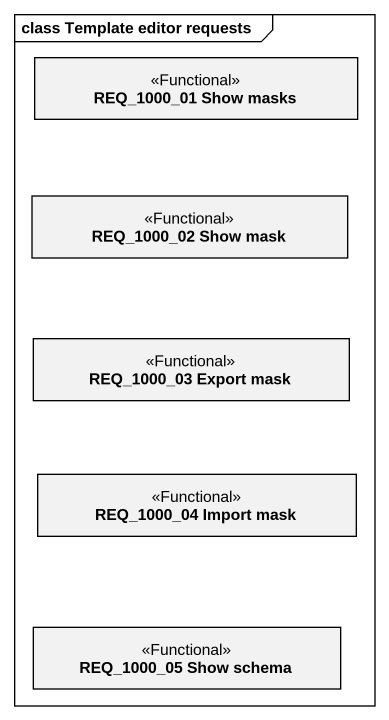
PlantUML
@startuml
mainframe class Template editor requests
hide circle
hide empty members
class "REQ_1000_01 Show masks" as REQ_1000_01_Show_masks <<Functional>>
class "REQ_1000_02 Show mask" as REQ_1000_02_Show_mask <<Functional>>
class "REQ_1000_03 Export mask" as REQ_1000_03_Export_mask <<Functional>>
class "REQ_1000_04 Import mask" as REQ_1000_04_Import_mask <<Functional>>
class "REQ_1000_05 Show schema" as REQ_1000_05_Show_schema <<Functional>>
@enduml
